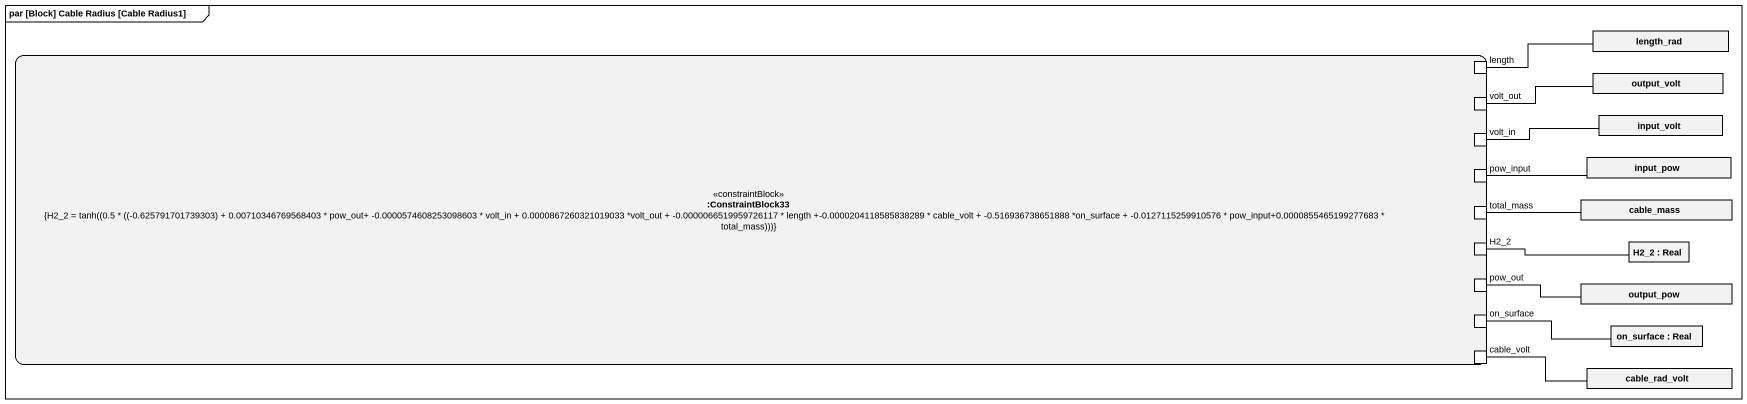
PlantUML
@startuml
mainframe par [Block] Cable Radius [Cable Radius1]
rectangle length_rad
rectangle ":ConstraintBlock33\n{H2_2 = tanh((0.5 * ((-0.625791701739303) + 0.00710346769568403 * pow_out+ -0.0000574608253098603 * volt_in + 0.0000867260321019033 *volt_out + -0.0000066519959726117 * length +-0.0000204118585838289 * cable_volt + -0.516936738651888 *on_surface + -0.0127115259910576 * pow_input+0.0000855465199277683 * total_mass)))}" as ConstraintBlock33 <<constraintBlock>> {
  port length
  port volt_out
  port volt_in
  port pow_input
  port total_mass
  port H2_2
  port pow_out
  port on_surface
  port cable_volt
}
rectangle output_volt
rectangle input_volt
rectangle input_pow
rectangle cable_mass
rectangle "H2_2 : Real" as H2_2_2
rectangle output_pow
rectangle "on_surface : Real" as on_surface_2
rectangle cable_rad_volt
length -right- length_rad
volt_out -right- output_volt
volt_in -right- input_volt
pow_input -right- input_pow
total_mass -right- cable_mass
H2_2 -right- H2_2_2
pow_out -right- output_pow
on_surface -right- on_surface_2
cable_volt -right- cable_rad_volt
@enduml
